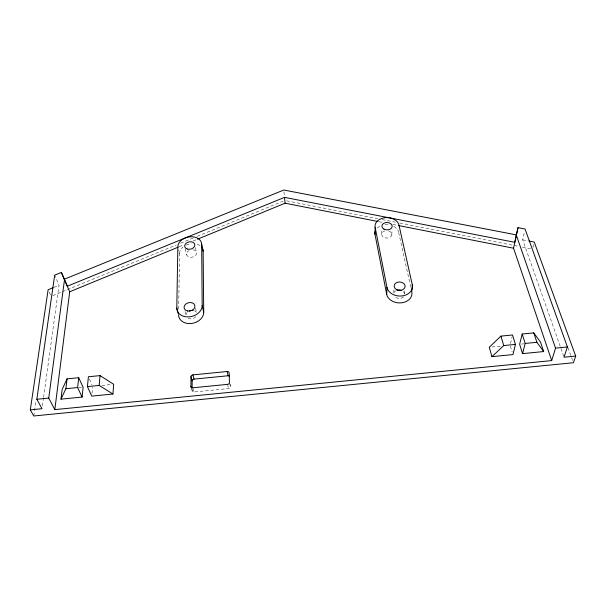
<?xml version="1.0" encoding="UTF-8"?>
<svg xmlns="http://www.w3.org/2000/svg" width="606" height="606" viewBox="0 0 606 606"><rect width="100%" height="100%" fill="white"/><g stroke="black" fill="none" stroke-linecap="round" stroke-linejoin="round"><path stroke-width="0.45" stroke-dasharray="3.03 2.27" d="M192.125 388.787L192.125 390.544A1.939 1.598 -18 0 0 194.034 391.976L228.5 388.575A1.932 1.606 -14.4 0 0 230.356 386.772L230.272 384.151M178.672 309.09L179.527 253.52L178.687 250.096M381.682 233.908L381.818 229.348M391.817 234.848L392.059 229.379M393.809 292.736L393.991 289.16M410.762 287.229L398.574 232.06L398.665 230.295M404.641 293.865L404.876 290.289M91.991 393.461L92.574 387.242M42.405 405.906L43.435 398.43M43.564 397.491L59.04 285.29L54.691 275.132M33.785 415.981L35.951 401.028M563.731 356.32L522.705 239.825L524.478 231.727M533 247.331L533.621 244.695M510.51 343.504L512.123 336.678M179.141 246.756L183.52 244.96M193.147 240.999L196.655 239.559M52.82 295.622L61.577 292.031M62.448 291.668L176.24 244.991M180.618 243.195L193.746 237.81M197.245 236.37L283.025 201.184M54.002 287.35L59.04 285.29M78.56 387.742L82.196 387.385M101.793 385.454L110.928 384.552M491.989 346.988L501.048 346.102M521.44 344.087L524.167 343.822M522.705 239.825L528.031 240.855M286.63 200.828L377.591 218.675M382.227 219.592L395.226 222.137M399.862 223.046L518.66 246.362M522.38 247.089L530.727 248.725M378.894 221.675L382.606 222.41M392.824 224.425L397.468 225.341M49.23 292.213L50.699 295.516M89.461 379.159L91.945 384.757M567.981 347.639L572.768 360.956M510.366 346.056L512.184 352.025M191.42 388.022L192.269 391.15M193.102 388.62L194.034 391.976M185.004 311.499L185.898 314.969M195.48 308.174L196.526 312.522M185.239 248.733L186.701 254.944M195.48 247.604L196.465 252.051M227.576 384.355L228.5 388.575M229.629 383.386L230.356 386.772M283.956 191.761L284.365 196.109M192.905 249.77A5.106 3.704 -12.1 0 1 195.958 254.959A5.106 3.704 -12.1 0 1 188.011 256.505A5.106 3.704 -12.1 0 1 189.08 250.513M179.527 253.52A11.931 8.643 -12.1 0 1 183.057 247.036M186.171 245.104A11.931 8.643 -12.1 0 1 191.36 243.71M197.208 244.286A11.931 8.643 -12.1 0 1 200.965 246.437M195.814 316.65A5.446 4.189 -14.2 0 1 187.269 317.726M186.08 314.726A5.446 4.189 -14.2 0 1 187.072 312.582M194.556 310.863A5.446 4.189 -14.2 0 1 196.321 312.37M377.258 228.015A11.923 8.628 1.4 0 1 380.689 225.818M385.022 224.743A11.923 8.628 1.4 0 1 390.378 225.099M393.817 226.394A11.923 8.628 1.4 0 1 398.574 232.06M388.597 230.969A5.098 3.697 1.4 0 1 390.855 236.628A5.098 3.697 1.4 0 1 382.765 236.651A5.098 3.697 1.4 0 1 384.712 230.977M403.588 296.766A5.439 4.181 3.6 0 1 398.612 298.357A5.439 4.181 3.6 0 1 394.203 295.781M394.097 292.577A5.439 4.181 3.6 0 1 395.748 290.872M403.376 291.668A5.439 4.181 3.6 0 1 404.535 293.668"/><path stroke-width="0.91" d="M190.951 386.34L190.973 376.659A1.939 1.576 -17.2 0 1 192.89 374.879L227.174 371.501A1.924 1.583 -13.8 0 1 229.136 372.902L229.447 382.537A1.947 1.613 -14.3 0 1 227.576 384.355L192.875 387.779A1.954 1.598 -17.9 0 1 190.951 386.34L191.42 388.022M192.132 387.908L192.14 380.894L190.973 376.659M178.361 313.9L176.793 308.045L177.846 246.665A12.044 8.658 -12 0 1 189.799 236.825A12.044 8.658 -12 0 1 201.677 244.332L203.139 251.21L203.722 312.272A12.726 9.779 -14.2 0 1 191.125 323.506A12.726 9.779 -14.2 0 1 178.588 314.741M375 234.37L375.152 227.341A12.029 8.643 1.3 0 1 385.264 217.69A12.029 8.643 1.3 0 1 398.945 225.008L412.307 284.911L411.777 291.827A12.718 9.757 3.5 0 1 401.27 302.849A12.718 9.757 3.5 0 1 386.689 294.289L375 234.37A11.923 8.628 1.4 0 1 375.402 230.659M386.689 294.289L386.969 287.395L375.152 227.341M112.936 394.029L113.663 384.28L100.043 375.614L88.4 376.758L87.431 386.598L91.741 396.119L112.936 394.029L99.179 385.439L87.431 386.598M99.179 385.439L100.043 375.614M82.105 397.074L83.105 387.295L78.697 377.712L67.054 378.864L62.176 389.355L60.986 399.157L82.105 397.074L77.636 387.56L78.697 377.712M60.986 399.157L65.88 388.719L67.054 378.864M528.917 241.029L534.242 242.059L575.7 356.063L564.042 357.214L567.39 346.95L525.069 229.03L518.009 227.682L516.312 235.098L555.543 348.117L551.695 360.593L54.82 409.618L69.698 291.766L61.373 272.435L54.691 275.132L36.837 399.271L42.019 408.709L30.3 409.868L48.132 289.744L53.161 287.691M54.82 409.618L48.745 398.097L64.547 279.396M551.695 360.593L513.562 248.218L516.312 235.098M61.373 272.435L67.372 286.191L284.532 197.359L514.805 242.309L518.009 227.682M515.448 344.405L512.964 354.578L491.936 356.654L489.269 347.261L500.927 336.118L512.524 334.974L515.448 344.405L503.745 345.564L491.936 356.654M522.19 334.02L519.622 344.269L522.561 353.631L543.673 351.556L540.544 342.208L533.78 332.876L522.19 334.02L525.197 343.443L522.561 353.631M575.7 356.063L573.405 362.736L33.785 415.981L30.3 409.868M69.698 291.766L178.262 247.119M197.526 239.196L285.085 203.192L377.962 221.493M64.213 279.252L283.79 190.019L516.494 234.908M65.88 388.719L77.636 387.56M525.197 343.443L536.901 342.292L543.673 351.556M192.14 380.894A1.924 1.568 -17.4 0 1 194.034 379.121L228.091 375.758A1.916 1.576 -13.9 0 1 229.439 376.091M36.837 399.271L48.745 398.097M555.543 348.117L567.39 346.95M398.4 225.523L513.562 248.218M533.78 332.876L536.901 342.292M500.927 336.118L503.745 345.564M192.89 374.879L194.034 379.121M201.677 244.332L202.177 305.553L203.722 312.272M227.174 371.501L228.091 375.758M284.532 197.359L285.085 203.192M202.003 247.642A11.931 8.643 -12.1 0 1 203.139 251.21M202.177 305.553A12.855 9.81 -14.1 0 1 189.436 316.832A12.855 9.81 -14.1 0 1 176.793 308.045M189.224 310.984A5.446 4.189 -14.2 0 1 193.314 310.469M396.953 290.335A5.439 4.181 3.6 0 1 401.096 290.35M412.307 284.911A12.84 9.787 3.4 0 1 401.695 295.97A12.84 9.787 3.4 0 1 386.969 287.395M187.216 249.021A5.159 3.712 -12 0 0 194.874 244.998A5.159 3.712 -12 0 0 187.209 242.521A5.159 3.712 -12 0 0 187.216 249.021M187.587 310.999A5.507 4.204 -14.1 0 0 194.852 305.568A5.507 4.204 -14.1 0 0 186.019 303.886A5.507 4.204 -14.1 0 0 187.587 310.999M384.007 229.151A5.159 3.704 1.3 0 0 392.18 226.644A5.159 3.704 1.3 0 0 384.969 222.781A5.159 3.704 1.3 0 0 384.007 229.151M396.438 289.509A5.507 4.197 3.4 0 0 405.111 286.714A5.507 4.197 3.4 0 0 397.369 282.29A5.507 4.197 3.4 0 0 396.438 289.509"/></g></svg>
